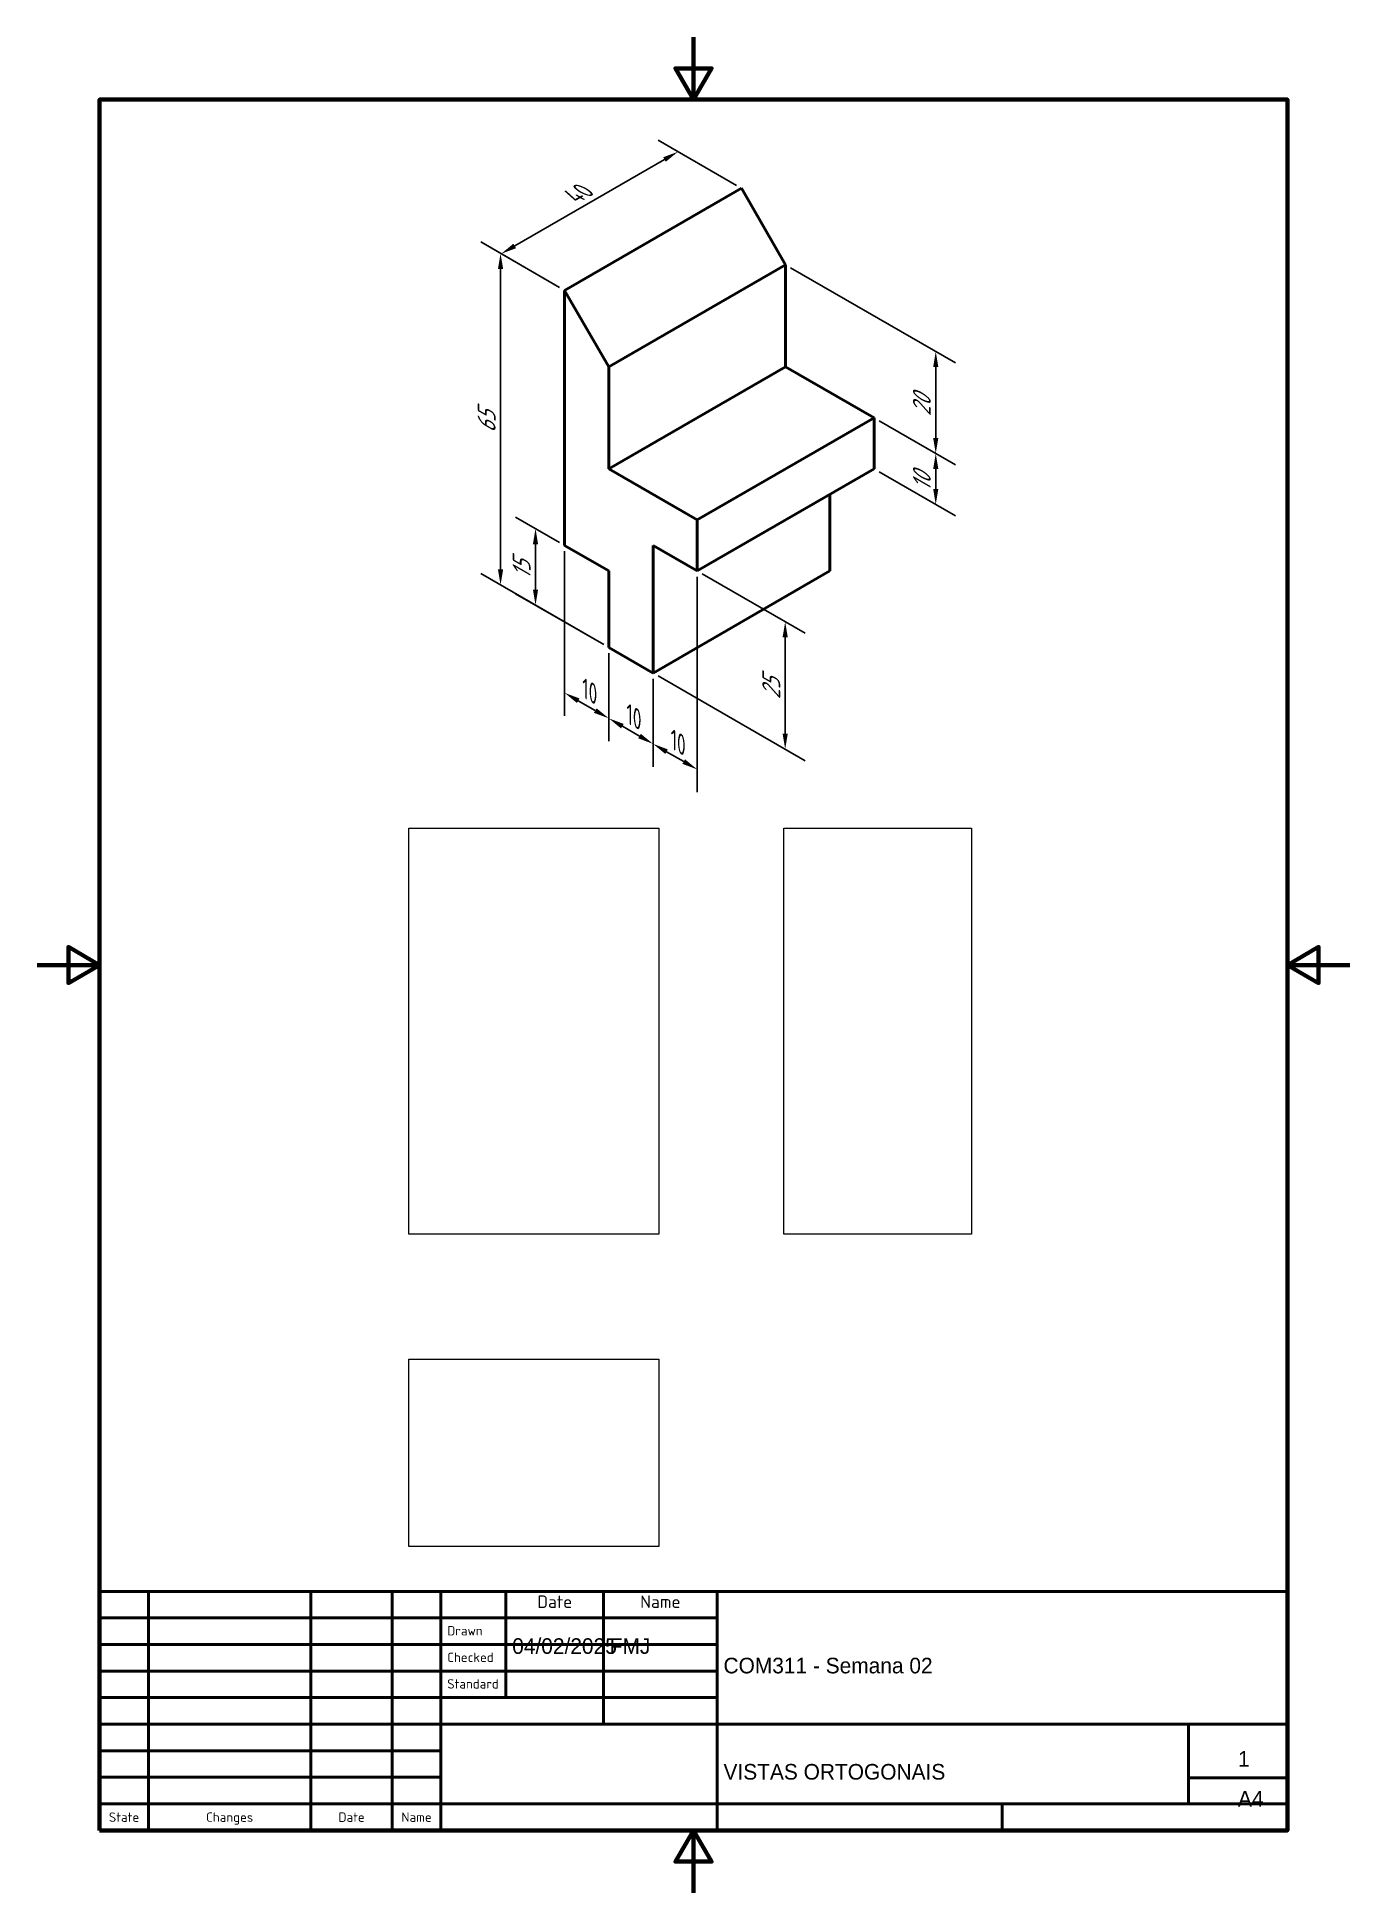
# Model space of a CAD drawing. Header units: millimetres. Extents: x 0 to 210, y 0 to 297.
import ezdxf
from ezdxf.enums import TextEntityAlignment as Align

# ---------------------------------------------------------------- set-up
doc = ezdxf.new("R2018")
doc.units = ezdxf.units.MM
for name, color, linetype, lineweight in [('Border (ISO)', 7, 'Continuous', 70), ('Dimension (ISO)', 7, 'Continuous', 25), ('Sketch Geometry (ISO)', 7, 'Continuous', 25), ('Title (ISO)', 7, 'Continuous', 50), ('Visible (ISO)', 7, 'Continuous', 50)]:
    doc.layers.add(name, color=color, linetype=linetype, lineweight=lineweight)
doc.styles.add('Note Text (DIN)', font='isocpeur.ttf')
doc.styles.add('Text Style44', font='isocpeur.ttf')
doc.styles.add('Text Style46', font='isocpeur.ttf')
doc.dimstyles.new('Default (DIN)', dxfattribs={"dimtxt": 3.5, "dimasz": 2.5, "dimexe": 3.175, "dimexo": 0.8, "dimgap": 0.8, "dimtad": 1, "dimrnd": 1e-08, "dimzin": 0, "dimtxsty": 'Note Text (DIN)', "dimcen": 0.09, "dimdle": 10, "dimclrd": 256, "dimclre": 256, "dimclrt": 256, "dimadec": 0, "dimazin": 0, "dimtfac": 1, "dimtmove": 0, "dimatfit": 3, "dimfxl": 1, "dimtolj": 1, "dimtzin": 0, "dimlwd": -1, "dimlwe": -1, "dimarcsym": 0})

# ---------------------------------------------------------------- blocks, each defined once
blk = doc.blocks.new('Borders Default Border')
at = {"layer": 'Border (ISO)', "flags": 128}
for points in [[(105, 297), (105, 287), (102.11, 292), (107.89, 292), (105, 287)], [(10, 10), (10, 287), (200, 287), (200, 10), (10, 10)], [(0, 148.5), (10, 148.5), (5, 151.39), (5, 145.61), (10, 148.5)], [(210, 148.5), (200, 148.5), (205, 151.39), (205, 145.61), (200, 148.5)], [(105, 0), (105, 10), (102.11, 5), (107.89, 5), (105, 10)]]:
    blk.add_lwpolyline(points, dxfattribs=at)
blk = doc.blocks.new('Title Blocks DIN')
at = {"layer": 'Title (ISO)'}
for p, q in [((98.4, 138.08), (98.4, 99.83)), ((98.4, 138.08), (288.4, 138.08)), ((106.2, 99.83), (106.2, 138.08)), ((132.2, 99.83), (132.2, 138.08)), ((145.2, 99.83), (145.2, 138.08)), ((153, 99.83), (153, 138.08)), ((163.4, 121.08), (163.4, 138.08)), ((179, 116.83), (179, 138.08)), ((197.2, 99.83), (197.2, 138.08)), ((288.4, 99.83), (288.4, 138.08)), ((98.4, 133.83), (153, 133.83)), ((153, 133.83), (197.2, 133.83)), ((98.4, 129.58), (153, 129.58)), ((153, 129.58), (197.2, 129.58)), ((98.4, 125.33), (153, 125.33)), ((153, 125.33), (197.2, 125.33)), ((98.4, 121.08), (153, 121.08)), ((153, 121.08), (197.2, 121.08)), ((98.4, 116.83), (153, 116.83)), ((153, 116.83), (288.4, 116.83)), ((272.6, 104.08), (272.6, 116.83)), ((98.4, 112.58), (153, 112.58)), ((153, 108.33), (98.4, 108.33)), ((272.6, 108.22), (288.4, 108.22)), ((98.4, 104.08), (153, 104.08)), ((153, 104.08), (197.2, 104.08)), ((197.2, 104.08), (288.4, 104.08)), ((242.8, 99.83), (242.8, 104.08)), ((98.4, 99.83), (288.4, 99.83))]:
    blk.add_line(p, q, dxfattribs=at)
at = {"layer": 'Title (ISO)', "style": 'Text Style46'}
for s, p in [('Date', (171.2, 134.83)), ('Name', (188.1, 134.83))]:
    blk.add_text(s, height=2, dxfattribs=at).set_placement(p, align=Align.BOTTOM_CENTER)
at = {"layer": 'Title (ISO)', "style": 'Text Style44'}
for s, p in [('Drawn', (154, 130.58)), ('Checked', (154, 126.33)), ('Standard', (154, 122.08))]:
    blk.add_text(s, height=1.5, dxfattribs=at).set_placement(p, align=Align.BOTTOM_LEFT)
for s, p in [('State', (102.3, 101.95)), ('Changes', (119.2, 101.95)), ('Date', (138.7, 101.95)), ('Name', (149.1, 101.95))]:
    blk.add_text(s, height=1.5, dxfattribs=at).set_placement(p, align=Align.MIDDLE_CENTER)
at = {"layer": 'Title (ISO)', "lineweight": 30, "flags": 104}
for tag, p in [('CREATION_DATE', (164.4, 130.58)), ('CHECKED_DATE', (164.4, 126.33)), ('CHECKED_BY', (180, 126.33)), ('AUTHOR', (180, 130.58)), ('ENG_APPROVAL_DATE', (164.4, 122.08)), ('ENG_APPROVED_BY', (180, 122.08))]:
    blk.add_attdef(tag, text='', height=2, dxfattribs=at).set_placement(p, align=Align.BOTTOM_LEFT)
for tag, p in [('TITLE', (198.2, 127.45)), ('PART_NUMBER', (198.2, 110.45))]:
    blk.add_attdef(tag, text='', height=5, dxfattribs=at).set_placement(p, align=Align.MIDDLE_LEFT)
for tag, height, p in [('Sheet_number', 5, (280.5, 112.52)), ('Sheet_Size', 2.5, (280.5, 106.15))]:
    blk.add_attdef(tag, text='', height=height, dxfattribs=at).set_placement(p, align=Align.MIDDLE_CENTER)
blk = doc.blocks.new('*D7')
at = {"layer": 'Defpoints', "color": 0, "transparency": 16777216}
for p in [(74.13, 262.39), (84.39, 256.47), (91.46, 199.32)]:
    blk.add_point(p, dxfattribs=at)
at = {"layer": 'Dimension (ISO)', "transparency": 16777216}
for p, q in [((83.59, 256.93), (70.96, 264.22)), ((74.13, 211.82), (74.13, 259.89)), ((90.66, 199.78), (70.96, 211.15))]:
    blk.add_line(p, q, dxfattribs=at)
for points in [[(73.72, 259.89), (74.55, 259.89), (74.13, 262.39)], [(73.72, 211.82), (74.55, 211.82), (74.13, 209.32)]]:
    blk.add_solid(points, dxfattribs=at)
at = {"layer": 'Dimension (ISO)', "transparency": 16777216, "insert": (70.48, 233.63), "char_height": 3.5, "attachment_point": 1, "rotation": 90, "style": 'Note Text (DIN)'}
blk.add_mtext('\\A1;{\\Q30.000;\\W0.816;\\H0.816x;65}', dxfattribs=at)
blk = doc.blocks.new('*D8')
at = {"layer": 'Defpoints', "color": 0, "transparency": 16777216}
for p in [(79.73, 218.34), (84.39, 215.65), (91.46, 199.32)]:
    blk.add_point(p, dxfattribs=at)
at = {"layer": 'Dimension (ISO)', "transparency": 16777216}
for p, q in [((83.59, 216.11), (76.55, 220.17)), ((79.73, 208.59), (79.73, 215.84)), ((90.66, 199.78), (76.55, 207.92))]:
    blk.add_line(p, q, dxfattribs=at)
for points in [[(79.31, 215.84), (80.14, 215.84), (79.73, 218.34)], [(79.31, 208.59), (80.14, 208.59), (79.73, 206.09)]]:
    blk.add_solid(points, dxfattribs=at)
at = {"layer": 'Dimension (ISO)', "transparency": 16777216, "insert": (76.07, 210.22), "char_height": 3.5, "attachment_point": 1, "rotation": 90, "style": 'Note Text (DIN)'}
blk.add_mtext('\\A1;{\\Q30.000;\\W0.816;\\H0.816x;15}', dxfattribs=at)
blk = doc.blocks.new('*D9')
at = {"layer": 'Defpoints', "color": 0, "transparency": 16777216}
for p in [(84.39, 215.65), (91.46, 199.32), (91.46, 187.97)]:
    blk.add_point(p, dxfattribs=at)
at = {"layer": 'Dimension (ISO)', "transparency": 16777216}
for p, q in [((84.39, 214.72), (84.39, 188.39)), ((91.46, 198.39), (91.46, 184.3)), ((86.55, 190.8), (89.29, 189.22))]:
    blk.add_line(p, q, dxfattribs=at)
for points in [[(86.76, 191.16), (86.34, 190.44), (84.39, 192.05)], [(89.5, 189.58), (89.08, 188.86), (91.46, 187.97)]]:
    blk.add_solid(points, dxfattribs=at)
at = {"layer": 'Dimension (ISO)', "transparency": 16777216, "insert": (88.64, 193.82), "char_height": 3.5, "attachment_point": 1, "rotation": 330, "style": 'Note Text (DIN)'}
blk.add_mtext('\\A1;{\\Q-30.000;\\W0.816;\\H0.816x;10}', dxfattribs=at)
blk = doc.blocks.new('*D10')
at = {"layer": 'Defpoints', "color": 0, "transparency": 16777216}
for p in [(91.46, 199.32), (98.53, 195.23), (98.53, 183.89)]:
    blk.add_point(p, dxfattribs=at)
at = {"layer": 'Dimension (ISO)', "transparency": 16777216}
for p, q in [((91.46, 198.39), (91.46, 184.3)), ((98.53, 194.31), (98.53, 180.22)), ((93.62, 186.72), (96.36, 185.14))]:
    blk.add_line(p, q, dxfattribs=at)
for points in [[(93.83, 187.08), (93.41, 186.36), (91.46, 187.97)], [(96.57, 185.5), (96.16, 184.78), (98.53, 183.89)]]:
    blk.add_solid(points, dxfattribs=at)
at = {"layer": 'Dimension (ISO)', "transparency": 16777216, "insert": (95.71, 189.74), "char_height": 3.5, "attachment_point": 1, "rotation": 330, "style": 'Note Text (DIN)'}
blk.add_mtext('\\A1;{\\Q-30.000;\\W0.816;\\H0.816x;10}', dxfattribs=at)
blk = doc.blocks.new('*D11')
at = {"layer": 'Defpoints', "color": 0, "transparency": 16777216}
for p in [(105.6, 211.56), (98.53, 195.23), (105.6, 179.8)]:
    blk.add_point(p, dxfattribs=at)
at = {"layer": 'Dimension (ISO)', "transparency": 16777216}
for p, q in [((105.6, 210.64), (105.6, 176.14)), ((98.53, 194.31), (98.53, 180.22)), ((100.69, 182.64), (103.43, 181.05))]:
    blk.add_line(p, q, dxfattribs=at)
for points in [[(100.9, 183), (100.49, 182.28), (98.53, 183.89)], [(103.64, 181.42), (103.23, 180.69), (105.6, 179.8)]]:
    blk.add_solid(points, dxfattribs=at)
at = {"layer": 'Dimension (ISO)', "transparency": 16777216, "insert": (102.78, 185.65), "char_height": 3.5, "attachment_point": 1, "rotation": 330, "style": 'Note Text (DIN)'}
blk.add_mtext('\\A1;{\\Q-30.000;\\W0.816;\\H0.816x;10}', dxfattribs=at)
blk = doc.blocks.new('*D12')
at = {"layer": 'Defpoints', "color": 0, "transparency": 16777216}
for p in [(105.6, 211.56), (119.67, 203.44), (98.53, 195.23)]:
    blk.add_point(p, dxfattribs=at)
at = {"layer": 'Dimension (ISO)', "transparency": 16777216}
for p, q in [((106.4, 211.1), (122.84, 201.61)), ((119.67, 185.53), (119.67, 200.94)), ((99.33, 194.77), (122.84, 181.2))]:
    blk.add_line(p, q, dxfattribs=at)
for points in [[(119.25, 200.94), (120.08, 200.94), (119.67, 203.44)], [(119.25, 185.53), (120.08, 185.53), (119.67, 183.03)]]:
    blk.add_solid(points, dxfattribs=at)
at = {"layer": 'Dimension (ISO)', "transparency": 16777216, "insert": (116.01, 191.01), "char_height": 3.5, "attachment_point": 1, "rotation": 90, "style": 'Note Text (DIN)'}
blk.add_mtext('\\A1;{\\Q30.000;\\W0.816;\\H0.816x;25}', dxfattribs=at)
blk = doc.blocks.new('*D13')
at = {"layer": 'Defpoints', "color": 0, "transparency": 16777216}
for p in [(133.88, 236.06), (133.88, 227.89), (143.75, 222.19)]:
    blk.add_point(p, dxfattribs=at)
at = {"layer": 'Dimension (ISO)', "transparency": 16777216}
for p, q in [((134.68, 235.6), (146.93, 228.53)), ((134.68, 227.43), (146.93, 220.36)), ((143.75, 227.86), (143.75, 224.69))]:
    blk.add_line(p, q, dxfattribs=at)
for points in [[(143.34, 227.86), (144.17, 227.86), (143.75, 230.36)], [(143.34, 224.69), (144.17, 224.69), (143.75, 222.19)]]:
    blk.add_solid(points, dxfattribs=at)
at = {"layer": 'Dimension (ISO)', "transparency": 16777216, "insert": (140.1, 224.29), "char_height": 3.5, "attachment_point": 1, "rotation": 90, "style": 'Note Text (DIN)'}
blk.add_mtext('\\A1;{\\Q30.000;\\W0.816;\\H0.816x;10}', dxfattribs=at)
blk = doc.blocks.new('*D14')
at = {"layer": 'Defpoints', "color": 0, "transparency": 16777216}
for p in [(119.74, 260.55), (143.75, 246.69), (133.88, 236.06)]:
    blk.add_point(p, dxfattribs=at)
at = {"layer": 'Dimension (ISO)', "transparency": 16777216}
for p, q in [((120.54, 260.09), (146.93, 244.86)), ((143.75, 232.86), (143.75, 244.19)), ((134.68, 235.6), (146.93, 228.53))]:
    blk.add_line(p, q, dxfattribs=at)
for points in [[(143.34, 244.19), (144.17, 244.19), (143.75, 246.69)], [(143.34, 232.86), (144.17, 232.86), (143.75, 230.36)]]:
    blk.add_solid(points, dxfattribs=at)
at = {"layer": 'Dimension (ISO)', "transparency": 16777216, "insert": (140.1, 236.3), "char_height": 3.5, "attachment_point": 1, "rotation": 90, "style": 'Note Text (DIN)'}
blk.add_mtext('\\A1;{\\Q30.000;\\W0.816;\\H0.816x;20}', dxfattribs=at)
blk = doc.blocks.new('*D15')
at = {"layer": 'Defpoints', "color": 0, "transparency": 16777216}
for p in [(102.52, 278.66), (112.67, 272.8), (84.39, 256.47)]:
    blk.add_point(p, dxfattribs=at)
at = {"layer": 'Dimension (ISO)', "transparency": 16777216}
for p, q in [((111.87, 273.26), (99.35, 280.49)), ((76.4, 263.58), (100.36, 277.41)), ((83.59, 256.93), (71.06, 264.16))]:
    blk.add_line(p, q, dxfattribs=at)
for points in [[(100.15, 277.77), (100.56, 277.05), (102.52, 278.66)], [(76.19, 263.94), (76.61, 263.22), (74.24, 262.33)]]:
    blk.add_solid(points, dxfattribs=at)
at = {"layer": 'Dimension (ISO)', "transparency": 16777216, "insert": (85.14, 272.85), "char_height": 3.5, "attachment_point": 1, "rotation": 30, "style": 'Note Text (DIN)'}
blk.add_mtext('\\A1;{\\Q-30.000;\\W0.816;\\H0.816x;40}', dxfattribs=at)

msp = doc.modelspace()

# ---------------------------------------------------------------- linework, layer by layer
at = {"layer": 'Sketch Geometry (ISO)', "lineweight": 18}
for p, q in [((59.45, 170.42), (99.45, 170.42)), ((59.45, 105.42), (59.45, 170.42)), ((99.45, 170.42), (99.45, 105.42)), ((119.45, 170.42), (149.45, 170.42)), ((119.45, 105.42), (119.45, 170.42)), ((149.45, 170.42), (149.45, 105.42)), ((99.45, 105.42), (59.45, 105.42)), ((149.45, 105.42), (119.45, 105.42)), ((59.45, 85.42), (99.45, 85.42)), ((59.45, 55.42), (59.45, 85.42)), ((99.45, 85.42), (99.45, 55.42)), ((99.45, 55.42), (59.45, 55.42))]:
    msp.add_line(p, q, dxfattribs=at)
at = {"layer": 'Visible (ISO)'}
for p, q in [((84.39, 256.47), (112.67, 272.8)), ((112.67, 272.8), (119.74, 260.55)), ((91.46, 244.22), (119.74, 260.55)), ((119.74, 260.55), (119.74, 244.22)), ((91.46, 244.22), (84.39, 256.47)), ((84.39, 256.47), (84.39, 215.65)), ((91.46, 227.89), (91.46, 244.22)), ((91.46, 227.89), (119.74, 244.22)), ((119.74, 244.22), (133.88, 236.06)), ((105.6, 219.73), (133.88, 236.06)), ((133.88, 236.06), (133.88, 227.89)), ((105.6, 219.73), (91.46, 227.89)), ((105.6, 211.56), (133.88, 227.89)), ((126.81, 223.81), (126.81, 211.56)), ((105.6, 211.56), (105.6, 219.73)), ((84.39, 215.65), (91.46, 211.56)), ((98.53, 195.23), (98.53, 215.65)), ((98.53, 215.65), (105.6, 211.56)), ((91.46, 211.56), (91.46, 199.32)), ((98.53, 195.23), (126.81, 211.56)), ((91.46, 199.32), (98.53, 195.23))]:
    msp.add_line(p, q, dxfattribs=at)

# ---------------------------------------------------------------- block references
msp.add_blockref('Borders Default Border', (0, 0))
ref = msp.add_blockref('Title Blocks DIN', (-88.4, -89.83))
lines = msp.add_mtext('1', dxfattribs={"layer": 'Title (ISO)', "insert": (192.1, 22.7), "char_height": 2.5, "attachment_point": 1})
ref.add_attrib('Sheet_number', '', (192.1, 22.7), dxfattribs={"flags": 104}).embed_mtext(lines)
lines = msp.add_mtext('A4', dxfattribs={"layer": 'Title (ISO)', "insert": (192.1, 16.32), "char_height": 2.5, "attachment_point": 1})
ref.add_attrib('Sheet_Size', '', (192.1, 16.32), dxfattribs={"flags": 104}).embed_mtext(lines)
lines = msp.add_mtext('COM311 - Semana 02', dxfattribs={"layer": 'Title (ISO)', "insert": (109.8, 37.63), "char_height": 2.5, "attachment_point": 1})
ref.add_attrib('TITLE', '', (109.8, 37.63), dxfattribs={"flags": 104}).embed_mtext(lines)
lines = msp.add_mtext('VISTAS ORTOGONAIS', dxfattribs={"layer": 'Title (ISO)', "insert": (109.8, 20.63), "char_height": 2.5, "attachment_point": 1})
ref.add_attrib('PART_NUMBER', '', (109.8, 20.63), dxfattribs={"flags": 104}).embed_mtext(lines)
lines = msp.add_mtext('04/02/2025', dxfattribs={"layer": 'Title (ISO)', "insert": (76, 40.75), "char_height": 2.5, "attachment_point": 1})
ref.add_attrib('CREATION_DATE', '', (76, 40.75), dxfattribs={"flags": 104}).embed_mtext(lines)
lines = msp.add_mtext('FMJ', dxfattribs={"layer": 'Title (ISO)', "insert": (91.6, 40.75), "char_height": 2.5, "attachment_point": 1})
ref.add_attrib('AUTHOR', '', (91.6, 40.75), dxfattribs={"flags": 104}).embed_mtext(lines)

# ---------------------------------------------------------------- dimensions: what is measured, and where the dimension line sits
at = {"layer": 'Dimension (ISO)'}
for base, p1, p2, angle, text, override, picture, middle in [((102.52, 278.66), (84.39, 256.47), (112.67, 272.8), 210, '{\\Q-30.000;\\W0.816;\\H0.816x;<>}', {"dimgap": 0.8, "dimdec": 0, "dimlfac": 1.224745, "dimtol": 0, "dimlim": 0, "dimtp": 0, "dimtm": 0, "dimtdec": 2, "dimtofl": 0, "dimatfit": 1}, '*D15', (88.38, 270.49)), ((74.13, 262.39), (91.46, 199.32), (84.39, 256.47), 270, '{\\Q30.000;\\W0.816;\\H0.816x;<>}', {"dimgap": 0.8, "dimdec": 0, "dimlfac": 1.137263, "dimtol": 0, "dimlim": 0, "dimtp": 0, "dimtm": 0, "dimtdec": 2, "dimtofl": 0, "dimatfit": 1}, '*D7', (74.13, 235.85)), ((143.75, 246.69), (133.88, 236.06), (119.74, 260.55), 270, '{\\Q30.000;\\W0.816;\\H0.816x;<>}', {"dimgap": 0.8, "dimdec": 0, "dimlfac": 0.816497, "dimtol": 0, "dimlim": 0, "dimtp": 0, "dimtm": 0, "dimtdec": 2, "dimtofl": 0, "dimatfit": 1}, '*D14', (143.75, 238.52)), ((143.75, 222.19), (133.88, 236.06), (133.88, 227.89), 90, '{\\Q30.000;\\W0.816;\\H0.816x;<>}', {"dimgap": 0.8, "dimdec": 0, "dimlfac": 1.224745, "dimtol": 0, "dimlim": 0, "dimtp": 0, "dimtm": 0, "dimtdec": 2, "dimtofl": 0, "dimatfit": 1}, '*D13', (143.75, 226.28)), ((79.73, 218.34), (91.46, 199.32), (84.39, 215.65), 270, '{\\Q30.000;\\W0.816;\\H0.816x;<>}', {"dimgap": 0.8, "dimdec": 0, "dimlfac": 0.918559, "dimtol": 0, "dimlim": 0, "dimtp": 0, "dimtm": 0, "dimtdec": 2, "dimtofl": 0, "dimatfit": 1}, '*D8', (79.73, 212.21)), ((91.46, 187.97), (84.39, 215.65), (91.46, 199.32), 150, '{\\Q-30.000;\\W0.816;\\H0.816x;<>}', {"dimgap": 0.8, "dimdec": 0, "dimlfac": 0.699854, "dimtol": 0, "dimlim": 0, "dimtp": 0, "dimtm": 0, "dimtdec": 2, "dimtofl": 0, "dimatfit": 1}, '*D9', (87.92, 190.01)), ((105.6, 179.8), (98.53, 195.23), (105.6, 211.56), 150, '{\\Q-30.000;\\W0.816;\\H0.816x;<>}', {"dimgap": 0.8, "dimdec": 0, "dimlfac": 4.898979, "dimtol": 0, "dimlim": 0, "dimtp": 0, "dimtm": 0, "dimtdec": 2, "dimtofl": 0, "dimatfit": 1}, '*D11', (102.06, 181.85)), ((119.67, 203.44), (98.53, 195.23), (105.6, 211.56), 270, '{\\Q30.000;\\W0.816;\\H0.816x;<>}', {"dimgap": 0.8, "dimdec": 0, "dimlfac": 1.530931, "dimtol": 0, "dimlim": 0, "dimtp": 0, "dimtm": 0, "dimtdec": 2, "dimtofl": 0, "dimatfit": 1}, '*D12', (119.67, 193.24)), ((98.53, 183.89), (91.46, 199.32), (98.53, 195.23), 150, '{\\Q-30.000;\\W0.816;\\H0.816x;<>}', {"dimgap": 0.8, "dimdec": 0, "dimlfac": 1.224745, "dimtol": 0, "dimlim": 0, "dimtp": 0, "dimtm": 0, "dimtdec": 2, "dimtofl": 0, "dimatfit": 1}, '*D10', (94.99, 185.93))]:
    dim = msp.add_linear_dim(base=base, p1=p1, p2=p2, angle=angle, text=text, dimstyle='Default (DIN)', override=override, dxfattribs=at)
    dim.commit()
    dim.dimension.update_dxf_attribs({"geometry": picture, "text_midpoint": middle, "dimtype": 160})

doc.saveas('drawing.dxf')
